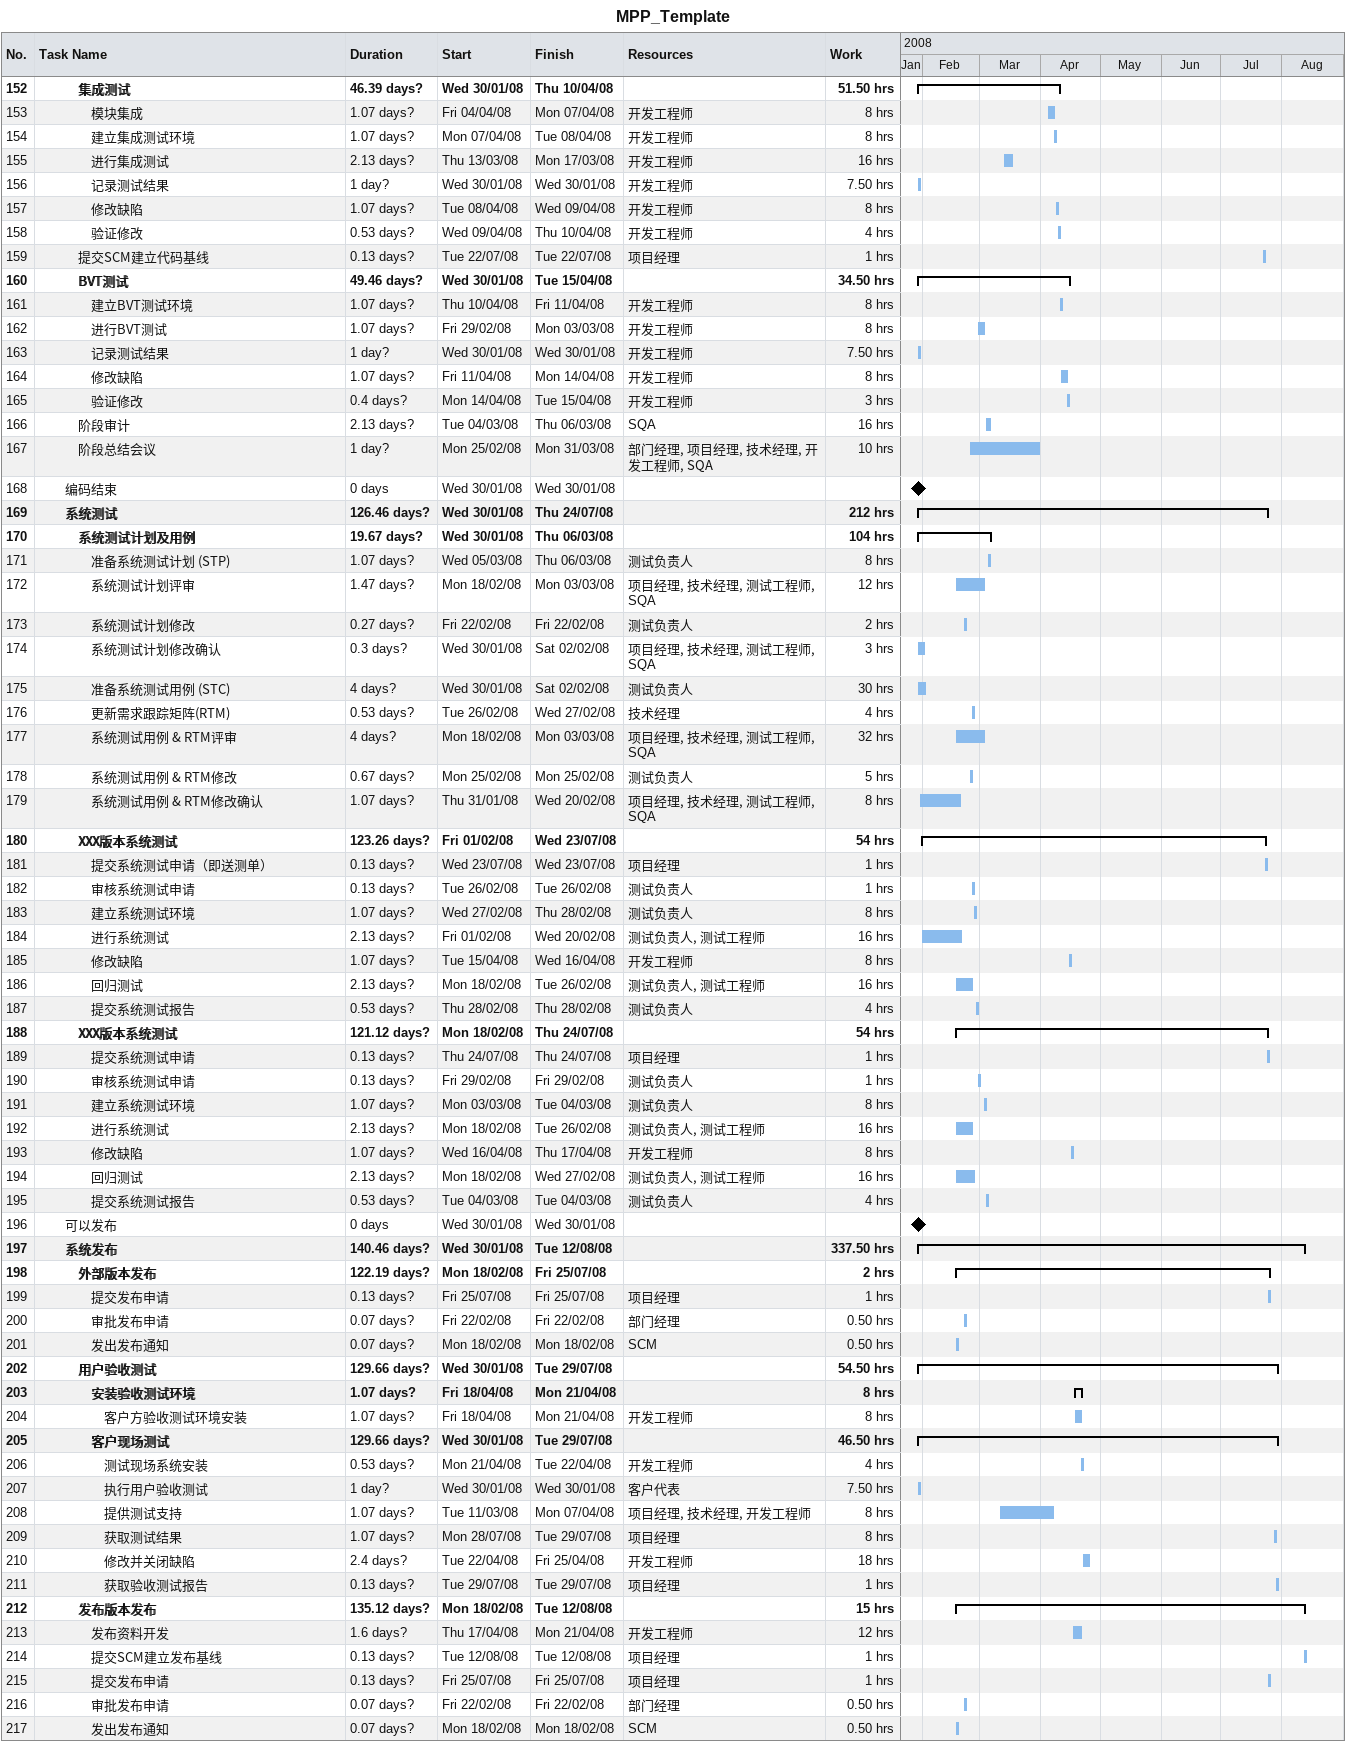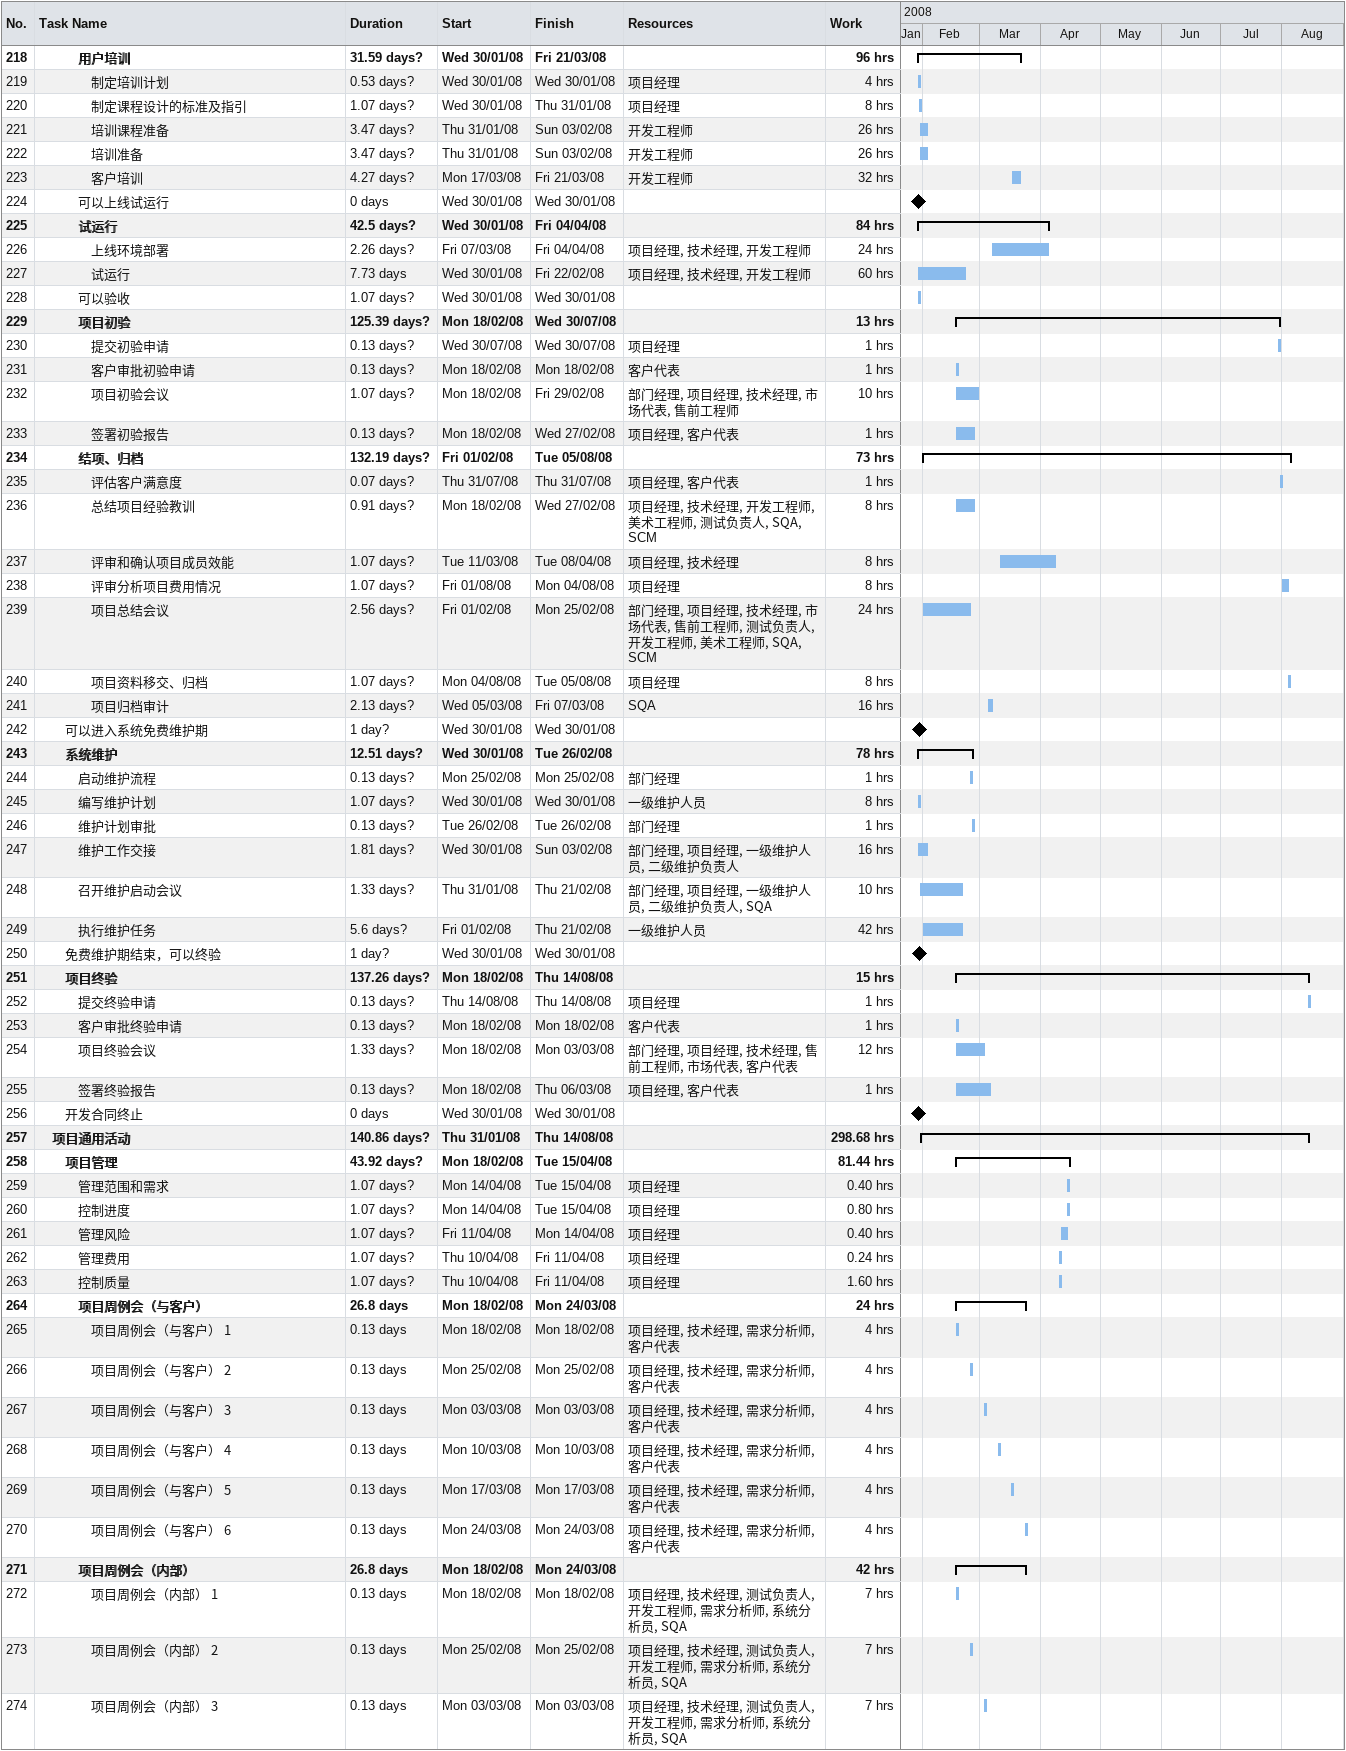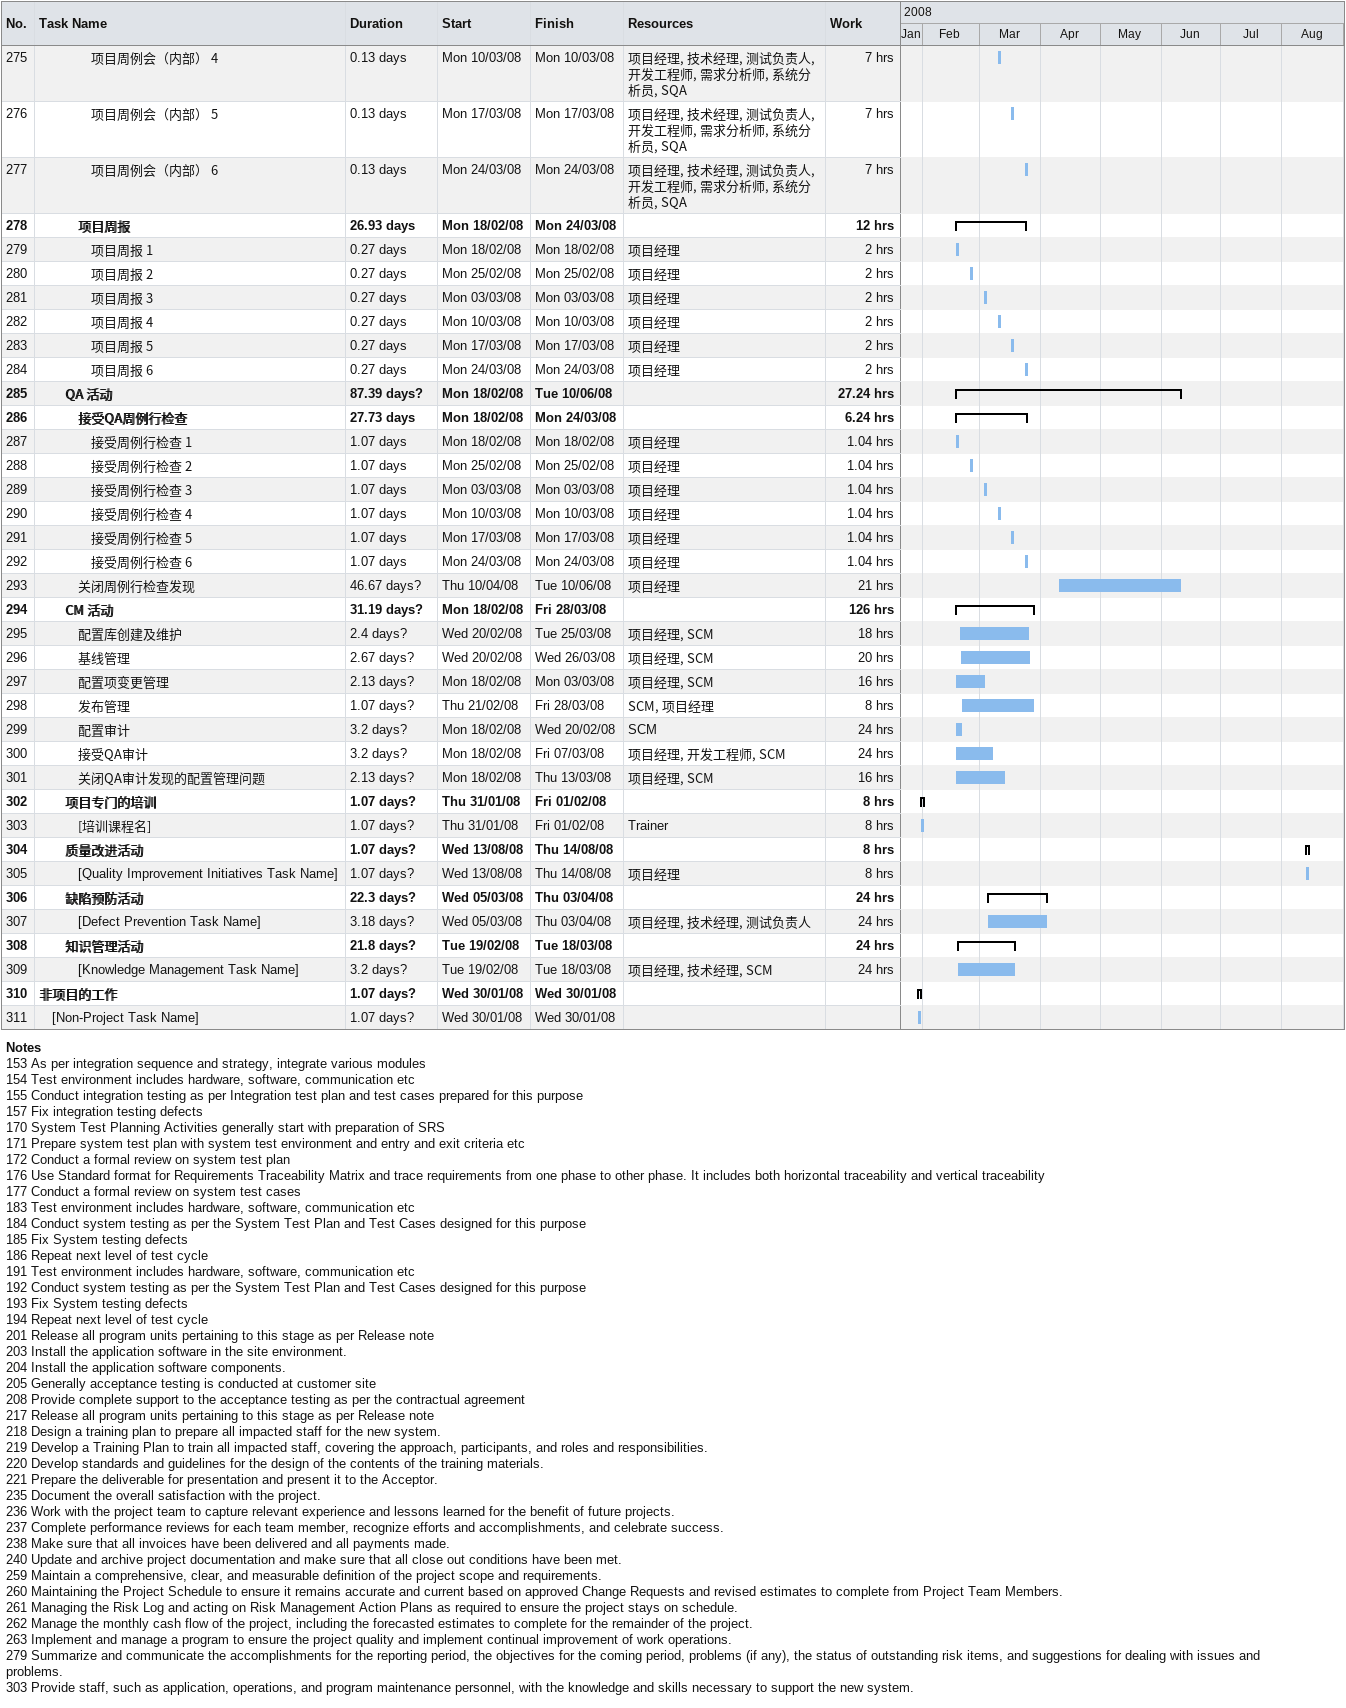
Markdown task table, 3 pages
MPP_Template

| ID | Level | Task | Duration | Start | Finish | Resources | Work (h) |
|---|---|---|---|---|---|---|---|
| 152 | 4 | **集成测试** | 46.39d? | 2008-01-30 | 2008-04-10 |  | 51.50 |
| 153 | 5 | 模块集成 | 1.07d? | 2008-04-04 | 2008-04-07 | 开发工程师 | 8 |
| 154 | 5 | 建立集成测试环境 | 1.07d? | 2008-04-07 | 2008-04-08 | 开发工程师 | 8 |
| 155 | 5 | 进行集成测试 | 2.13d? | 2008-03-13 | 2008-03-17 | 开发工程师 | 16 |
| 156 | 5 | 记录测试结果 | 1d? | 2008-01-30 | 2008-01-30 | 开发工程师 | 7.50 |
| 157 | 5 | 修改缺陷 | 1.07d? | 2008-04-08 | 2008-04-09 | 开发工程师 | 8 |
| 158 | 5 | 验证修改 | 0.53d? | 2008-04-09 | 2008-04-10 | 开发工程师 | 4 |
| 159 | 4 | 提交SCM建立代码基线 | 0.13d? | 2008-07-22 | 2008-07-22 | 项目经理 | 1 |
| 160 | 4 | **BVT测试** | 49.46d? | 2008-01-30 | 2008-04-15 |  | 34.50 |
| 161 | 5 | 建立BVT测试环境 | 1.07d? | 2008-04-10 | 2008-04-11 | 开发工程师 | 8 |
| 162 | 5 | 进行BVT测试 | 1.07d? | 2008-02-29 | 2008-03-03 | 开发工程师 | 8 |
| 163 | 5 | 记录测试结果 | 1d? | 2008-01-30 | 2008-01-30 | 开发工程师 | 7.50 |
| 164 | 5 | 修改缺陷 | 1.07d? | 2008-04-11 | 2008-04-14 | 开发工程师 | 8 |
| 165 | 5 | 验证修改 | 0.4d? | 2008-04-14 | 2008-04-15 | 开发工程师 | 3 |
| 166 | 4 | 阶段审计 | 2.13d? | 2008-03-04 | 2008-03-06 | SQA | 16 |
| 167 | 4 | 阶段总结会议 | 1d? | 2008-02-25 | 2008-03-31 | 部门经理, 项目经理, 技术经理, 开发工程师, SQA | 10 |
| 168 | 3 | 编码结束 | 0d | 2008-01-30 | 2008-01-30 |  |  |
| 169 | 3 | **系统测试** | 126.46d? | 2008-01-30 | 2008-07-24 |  | 212 |
| 170 | 4 | **系统测试计划及用例** | 19.67d? | 2008-01-30 | 2008-03-06 |  | 104 |
| 171 | 5 | 准备系统测试计划 (STP) | 1.07d? | 2008-03-05 | 2008-03-06 | 测试负责人 | 8 |
| 172 | 5 | 系统测试计划评审 | 1.47d? | 2008-02-18 | 2008-03-03 | 项目经理, 技术经理, 测试工程师, SQA | 12 |
| 173 | 5 | 系统测试计划修改 | 0.27d? | 2008-02-22 | 2008-02-22 | 测试负责人 | 2 |
| 174 | 5 | 系统测试计划修改确认 | 0.3d? | 2008-01-30 | 2008-02-02 | 项目经理, 技术经理, 测试工程师, SQA | 3 |
| 175 | 5 | 准备系统测试用例 (STC) | 4d? | 2008-01-30 | 2008-02-02 | 测试负责人 | 30 |
| 176 | 5 | 更新需求跟踪矩阵(RTM) | 0.53d? | 2008-02-26 | 2008-02-27 | 技术经理 | 4 |
| 177 | 5 | 系统测试用例 & RTM评审 | 4d? | 2008-02-18 | 2008-03-03 | 项目经理, 技术经理, 测试工程师, SQA | 32 |
| 178 | 5 | 系统测试用例 & RTM修改 | 0.67d? | 2008-02-25 | 2008-02-25 | 测试负责人 | 5 |
| 179 | 5 | 系统测试用例 & RTM修改确认 | 1.07d? | 2008-01-31 | 2008-02-20 | 项目经理, 技术经理, 测试工程师, SQA | 8 |
| 180 | 4 | **XXX版本系统测试** | 123.26d? | 2008-02-01 | 2008-07-23 |  | 54 |
| 181 | 5 | 提交系统测试申请（即送测单） | 0.13d? | 2008-07-23 | 2008-07-23 | 项目经理 | 1 |
| 182 | 5 | 审核系统测试申请 | 0.13d? | 2008-02-26 | 2008-02-26 | 测试负责人 | 1 |
| 183 | 5 | 建立系统测试环境 | 1.07d? | 2008-02-27 | 2008-02-28 | 测试负责人 | 8 |
| 184 | 5 | 进行系统测试 | 2.13d? | 2008-02-01 | 2008-02-20 | 测试负责人, 测试工程师 | 16 |
| 185 | 5 | 修改缺陷 | 1.07d? | 2008-04-15 | 2008-04-16 | 开发工程师 | 8 |
| 186 | 5 | 回归测试 | 2.13d? | 2008-02-18 | 2008-02-26 | 测试负责人, 测试工程师 | 16 |
| 187 | 5 | 提交系统测试报告 | 0.53d? | 2008-02-28 | 2008-02-28 | 测试负责人 | 4 |
| 188 | 4 | **XXX版本系统测试** | 121.12d? | 2008-02-18 | 2008-07-24 |  | 54 |
| 189 | 5 | 提交系统测试申请 | 0.13d? | 2008-07-24 | 2008-07-24 | 项目经理 | 1 |
| 190 | 5 | 审核系统测试申请 | 0.13d? | 2008-02-29 | 2008-02-29 | 测试负责人 | 1 |
| 191 | 5 | 建立系统测试环境 | 1.07d? | 2008-03-03 | 2008-03-04 | 测试负责人 | 8 |
| 192 | 5 | 进行系统测试 | 2.13d? | 2008-02-18 | 2008-02-26 | 测试负责人, 测试工程师 | 16 |
| 193 | 5 | 修改缺陷 | 1.07d? | 2008-04-16 | 2008-04-17 | 开发工程师 | 8 |
| 194 | 5 | 回归测试 | 2.13d? | 2008-02-18 | 2008-02-27 | 测试负责人, 测试工程师 | 16 |
| 195 | 5 | 提交系统测试报告 | 0.53d? | 2008-03-04 | 2008-03-04 | 测试负责人 | 4 |
| 196 | 3 | 可以发布 | 0d | 2008-01-30 | 2008-01-30 |  |  |
| 197 | 3 | **系统发布** | 140.46d? | 2008-01-30 | 2008-08-12 |  | 337.50 |
| 198 | 4 | **外部版本发布** | 122.19d? | 2008-02-18 | 2008-07-25 |  | 2 |
| 199 | 5 | 提交发布申请 | 0.13d? | 2008-07-25 | 2008-07-25 | 项目经理 | 1 |
| 200 | 5 | 审批发布申请 | 0.07d? | 2008-02-22 | 2008-02-22 | 部门经理 | 0.50 |
| 201 | 5 | 发出发布通知 | 0.07d? | 2008-02-18 | 2008-02-18 | SCM | 0.50 |
| 202 | 4 | **用户验收测试** | 129.66d? | 2008-01-30 | 2008-07-29 |  | 54.50 |
| 203 | 5 | **安装验收测试环境** | 1.07d? | 2008-04-18 | 2008-04-21 |  | 8 |
| 204 | 6 | 客户方验收测试环境安装 | 1.07d? | 2008-04-18 | 2008-04-21 | 开发工程师 | 8 |
| 205 | 5 | **客户现场测试** | 129.66d? | 2008-01-30 | 2008-07-29 |  | 46.50 |
| 206 | 6 | 测试现场系统安装 | 0.53d? | 2008-04-21 | 2008-04-22 | 开发工程师 | 4 |
| 207 | 6 | 执行用户验收测试 | 1d? | 2008-01-30 | 2008-01-30 | 客户代表 | 7.50 |
| 208 | 6 | 提供测试支持 | 1.07d? | 2008-03-11 | 2008-04-07 | 项目经理, 技术经理, 开发工程师 | 8 |
| 209 | 6 | 获取测试结果 | 1.07d? | 2008-07-28 | 2008-07-29 | 项目经理 | 8 |
| 210 | 6 | 修改并关闭缺陷 | 2.4d? | 2008-04-22 | 2008-04-25 | 开发工程师 | 18 |
| 211 | 6 | 获取验收测试报告 | 0.13d? | 2008-07-29 | 2008-07-29 | 项目经理 | 1 |
| 212 | 4 | **发布版本发布** | 135.12d? | 2008-02-18 | 2008-08-12 |  | 15 |
| 213 | 5 | 发布资料开发 | 1.6d? | 2008-04-17 | 2008-04-21 | 开发工程师 | 12 |
| 214 | 5 | 提交SCM建立发布基线 | 0.13d? | 2008-08-12 | 2008-08-12 | 项目经理 | 1 |
| 215 | 5 | 提交发布申请 | 0.13d? | 2008-07-25 | 2008-07-25 | 项目经理 | 1 |
| 216 | 5 | 审批发布申请 | 0.07d? | 2008-02-22 | 2008-02-22 | 部门经理 | 0.50 |
| 217 | 5 | 发出发布通知 | 0.07d? | 2008-02-18 | 2008-02-18 | SCM | 0.50 |
| 218 | 4 | **用户培训** | 31.59d? | 2008-01-30 | 2008-03-21 |  | 96 |
| 219 | 5 | 制定培训计划 | 0.53d? | 2008-01-30 | 2008-01-30 | 项目经理 | 4 |
| 220 | 5 | 制定课程设计的标准及指引 | 1.07d? | 2008-01-30 | 2008-01-31 | 项目经理 | 8 |
| 221 | 5 | 培训课程准备 | 3.47d? | 2008-01-31 | 2008-02-03 | 开发工程师 | 26 |
| 222 | 5 | 培训准备 | 3.47d? | 2008-01-31 | 2008-02-03 | 开发工程师 | 26 |
| 223 | 5 | 客户培训 | 4.27d? | 2008-03-17 | 2008-03-21 | 开发工程师 | 32 |
| 224 | 4 | 可以上线试运行 | 0d | 2008-01-30 | 2008-01-30 |  |  |
| 225 | 4 | **试运行** | 42.5d? | 2008-01-30 | 2008-04-04 |  | 84 |
| 226 | 5 | 上线环境部署 | 2.26d? | 2008-03-07 | 2008-04-04 | 项目经理, 技术经理, 开发工程师 | 24 |
| 227 | 5 | 试运行 | 7.73d | 2008-01-30 | 2008-02-22 | 项目经理, 技术经理, 开发工程师 | 60 |
| 228 | 4 | 可以验收 | 1.07d? | 2008-01-30 | 2008-01-30 |  |  |
| 229 | 4 | **项目初验** | 125.39d? | 2008-02-18 | 2008-07-30 |  | 13 |
| 230 | 5 | 提交初验申请 | 0.13d? | 2008-07-30 | 2008-07-30 | 项目经理 | 1 |
| 231 | 5 | 客户审批初验申请 | 0.13d? | 2008-02-18 | 2008-02-18 | 客户代表 | 1 |
| 232 | 5 | 项目初验会议 | 1.07d? | 2008-02-18 | 2008-02-29 | 部门经理, 项目经理, 技术经理, 市场代表, 售前工程师 | 10 |
| 233 | 5 | 签署初验报告 | 0.13d? | 2008-02-18 | 2008-02-27 | 项目经理, 客户代表 | 1 |
| 234 | 4 | **结项、归档** | 132.19d? | 2008-02-01 | 2008-08-05 |  | 73 |
| 235 | 5 | 评估客户满意度 | 0.07d? | 2008-07-31 | 2008-07-31 | 项目经理, 客户代表 | 1 |
| 236 | 5 | 总结项目经验教训 | 0.91d? | 2008-02-18 | 2008-02-27 | 项目经理, 技术经理, 开发工程师, 美术工程师, 测试负责人, SQA, SCM | 8 |
| 237 | 5 | 评审和确认项目成员效能 | 1.07d? | 2008-03-11 | 2008-04-08 | 项目经理, 技术经理 | 8 |
| 238 | 5 | 评审分析项目费用情况 | 1.07d? | 2008-08-01 | 2008-08-04 | 项目经理 | 8 |
| 239 | 5 | 项目总结会议 | 2.56d? | 2008-02-01 | 2008-02-25 | 部门经理, 项目经理, 技术经理, 市场代表, 售前工程师, 测试负责人, 开发工程师, 美术工程师, SQA, SCM | 24 |
| 240 | 5 | 项目资料移交、归档 | 1.07d? | 2008-08-04 | 2008-08-05 | 项目经理 | 8 |
| 241 | 5 | 项目归档审计 | 2.13d? | 2008-03-05 | 2008-03-07 | SQA | 16 |
| 242 | 3 | 可以进入系统免费维护期 | 1d? | 2008-01-30 | 2008-01-30 |  |  |
| 243 | 3 | **系统维护** | 12.51d? | 2008-01-30 | 2008-02-26 |  | 78 |
| 244 | 4 | 启动维护流程 | 0.13d? | 2008-02-25 | 2008-02-25 | 部门经理 | 1 |
| 245 | 4 | 编写维护计划 | 1.07d? | 2008-01-30 | 2008-01-30 | 一级维护人员 | 8 |
| 246 | 4 | 维护计划审批 | 0.13d? | 2008-02-26 | 2008-02-26 | 部门经理 | 1 |
| 247 | 4 | 维护工作交接 | 1.81d? | 2008-01-30 | 2008-02-03 | 部门经理, 项目经理, 一级维护人员, 二级维护负责人 | 16 |
| 248 | 4 | 召开维护启动会议 | 1.33d? | 2008-01-31 | 2008-02-21 | 部门经理, 项目经理, 一级维护人员, 二级维护负责人, SQA | 10 |
| 249 | 4 | 执行维护任务 | 5.6d? | 2008-02-01 | 2008-02-21 | 一级维护人员 | 42 |
| 250 | 3 | 免费维护期结束，可以终验 | 1d? | 2008-01-30 | 2008-01-30 |  |  |
| 251 | 3 | **项目终验** | 137.26d? | 2008-02-18 | 2008-08-14 |  | 15 |
| 252 | 4 | 提交终验申请 | 0.13d? | 2008-08-14 | 2008-08-14 | 项目经理 | 1 |
| 253 | 4 | 客户审批终验申请 | 0.13d? | 2008-02-18 | 2008-02-18 | 客户代表 | 1 |
| 254 | 4 | 项目终验会议 | 1.33d? | 2008-02-18 | 2008-03-03 | 部门经理, 项目经理, 技术经理, 售前工程师, 市场代表, 客户代表 | 12 |
| 255 | 4 | 签署终验报告 | 0.13d? | 2008-02-18 | 2008-03-06 | 项目经理, 客户代表 | 1 |
| 256 | 3 | 开发合同终止 | 0d | 2008-01-30 | 2008-01-30 |  |  |
| 257 | 2 | **项目通用活动** | 140.86d? | 2008-01-31 | 2008-08-14 |  | 298.68 |
| 258 | 3 | **项目管理** | 43.92d? | 2008-02-18 | 2008-04-15 |  | 81.44 |
| 259 | 4 | 管理范围和需求 | 1.07d? | 2008-04-14 | 2008-04-15 | 项目经理 | 0.40 |
| 260 | 4 | 控制进度 | 1.07d? | 2008-04-14 | 2008-04-15 | 项目经理 | 0.80 |
| 261 | 4 | 管理风险 | 1.07d? | 2008-04-11 | 2008-04-14 | 项目经理 | 0.40 |
| 262 | 4 | 管理费用 | 1.07d? | 2008-04-10 | 2008-04-11 | 项目经理 | 0.24 |
| 263 | 4 | 控制质量 | 1.07d? | 2008-04-10 | 2008-04-11 | 项目经理 | 1.60 |
| 264 | 4 | **项目周例会（与客户）** | 26.8d | 2008-02-18 | 2008-03-24 |  | 24 |
| 265 | 5 | 项目周例会（与客户） 1 | 0.13d | 2008-02-18 | 2008-02-18 | 项目经理, 技术经理, 需求分析师, 客户代表 | 4 |
| 266 | 5 | 项目周例会（与客户） 2 | 0.13d | 2008-02-25 | 2008-02-25 | 项目经理, 技术经理, 需求分析师, 客户代表 | 4 |
| 267 | 5 | 项目周例会（与客户） 3 | 0.13d | 2008-03-03 | 2008-03-03 | 项目经理, 技术经理, 需求分析师, 客户代表 | 4 |
| 268 | 5 | 项目周例会（与客户） 4 | 0.13d | 2008-03-10 | 2008-03-10 | 项目经理, 技术经理, 需求分析师, 客户代表 | 4 |
| 269 | 5 | 项目周例会（与客户） 5 | 0.13d | 2008-03-17 | 2008-03-17 | 项目经理, 技术经理, 需求分析师, 客户代表 | 4 |
| 270 | 5 | 项目周例会（与客户） 6 | 0.13d | 2008-03-24 | 2008-03-24 | 项目经理, 技术经理, 需求分析师, 客户代表 | 4 |
| 271 | 4 | **项目周例会（内部）** | 26.8d | 2008-02-18 | 2008-03-24 |  | 42 |
| 272 | 5 | 项目周例会（内部） 1 | 0.13d | 2008-02-18 | 2008-02-18 | 项目经理, 技术经理, 测试负责人, 开发工程师, 需求分析师, 系统分析员, SQA | 7 |
| 273 | 5 | 项目周例会（内部） 2 | 0.13d | 2008-02-25 | 2008-02-25 | 项目经理, 技术经理, 测试负责人, 开发工程师, 需求分析师, 系统分析员, SQA | 7 |
| 274 | 5 | 项目周例会（内部） 3 | 0.13d | 2008-03-03 | 2008-03-03 | 项目经理, 技术经理, 测试负责人, 开发工程师, 需求分析师, 系统分析员, SQA | 7 |
| 275 | 5 | 项目周例会（内部） 4 | 0.13d | 2008-03-10 | 2008-03-10 | 项目经理, 技术经理, 测试负责人, 开发工程师, 需求分析师, 系统分析员, SQA | 7 |
| 276 | 5 | 项目周例会（内部） 5 | 0.13d | 2008-03-17 | 2008-03-17 | 项目经理, 技术经理, 测试负责人, 开发工程师, 需求分析师, 系统分析员, SQA | 7 |
| 277 | 5 | 项目周例会（内部） 6 | 0.13d | 2008-03-24 | 2008-03-24 | 项目经理, 技术经理, 测试负责人, 开发工程师, 需求分析师, 系统分析员, SQA | 7 |
| 278 | 4 | **项目周报** | 26.93d | 2008-02-18 | 2008-03-24 |  | 12 |
| 279 | 5 | 项目周报 1 | 0.27d | 2008-02-18 | 2008-02-18 | 项目经理 | 2 |
| 280 | 5 | 项目周报 2 | 0.27d | 2008-02-25 | 2008-02-25 | 项目经理 | 2 |
| 281 | 5 | 项目周报 3 | 0.27d | 2008-03-03 | 2008-03-03 | 项目经理 | 2 |
| 282 | 5 | 项目周报 4 | 0.27d | 2008-03-10 | 2008-03-10 | 项目经理 | 2 |
| 283 | 5 | 项目周报 5 | 0.27d | 2008-03-17 | 2008-03-17 | 项目经理 | 2 |
| 284 | 5 | 项目周报 6 | 0.27d | 2008-03-24 | 2008-03-24 | 项目经理 | 2 |
| 285 | 3 | **QA 活动** | 87.39d? | 2008-02-18 | 2008-06-10 |  | 27.24 |
| 286 | 4 | **接受QA周例行检查** | 27.73d | 2008-02-18 | 2008-03-24 |  | 6.24 |
| 287 | 5 | 接受周例行检查 1 | 1.07d | 2008-02-18 | 2008-02-18 | 项目经理 | 1.04 |
| 288 | 5 | 接受周例行检查 2 | 1.07d | 2008-02-25 | 2008-02-25 | 项目经理 | 1.04 |
| 289 | 5 | 接受周例行检查 3 | 1.07d | 2008-03-03 | 2008-03-03 | 项目经理 | 1.04 |
| 290 | 5 | 接受周例行检查 4 | 1.07d | 2008-03-10 | 2008-03-10 | 项目经理 | 1.04 |
| 291 | 5 | 接受周例行检查 5 | 1.07d | 2008-03-17 | 2008-03-17 | 项目经理 | 1.04 |
| 292 | 5 | 接受周例行检查 6 | 1.07d | 2008-03-24 | 2008-03-24 | 项目经理 | 1.04 |
| 293 | 4 | 关闭周例行检查发现 | 46.67d? | 2008-04-10 | 2008-06-10 | 项目经理 | 21 |
| 294 | 3 | **CM 活动** | 31.19d? | 2008-02-18 | 2008-03-28 |  | 126 |
| 295 | 4 | 配置库创建及维护 | 2.4d? | 2008-02-20 | 2008-03-25 | 项目经理, SCM | 18 |
| 296 | 4 | 基线管理 | 2.67d? | 2008-02-20 | 2008-03-26 | 项目经理, SCM | 20 |
| 297 | 4 | 配置项变更管理 | 2.13d? | 2008-02-18 | 2008-03-03 | 项目经理, SCM | 16 |
| 298 | 4 | 发布管理 | 1.07d? | 2008-02-21 | 2008-03-28 | SCM, 项目经理 | 8 |
| 299 | 4 | 配置审计 | 3.2d? | 2008-02-18 | 2008-02-20 | SCM | 24 |
| 300 | 4 | 接受QA审计 | 3.2d? | 2008-02-18 | 2008-03-07 | 项目经理, 开发工程师, SCM | 24 |
| 301 | 4 | 关闭QA审计发现的配置管理问题 | 2.13d? | 2008-02-18 | 2008-03-13 | 项目经理, SCM | 16 |
| 302 | 3 | **项目专门的培训** | 1.07d? | 2008-01-31 | 2008-02-01 |  | 8 |
| 303 | 4 | [培训课程名] | 1.07d? | 2008-01-31 | 2008-02-01 | Trainer | 8 |
| 304 | 3 | **质量改进活动** | 1.07d? | 2008-08-13 | 2008-08-14 |  | 8 |
| 305 | 4 | [Quality Improvement Initiatives Task Name] | 1.07d? | 2008-08-13 | 2008-08-14 | 项目经理 | 8 |
| 306 | 3 | **缺陷预防活动** | 22.3d? | 2008-03-05 | 2008-04-03 |  | 24 |
| 307 | 4 | [Defect Prevention Task Name] | 3.18d? | 2008-03-05 | 2008-04-03 | 项目经理, 技术经理, 测试负责人 | 24 |
| 308 | 3 | **知识管理活动** | 21.8d? | 2008-02-19 | 2008-03-18 |  | 24 |
| 309 | 4 | [Knowledge Management Task Name] | 3.2d? | 2008-02-19 | 2008-03-18 | 项目经理, 技术经理, SCM | 24 |
| 310 | 1 | **非项目的工作** | 1.07d? | 2008-01-30 | 2008-01-30 |  |  |
| 311 | 2 | [Non-Project Task Name] | 1.07d? | 2008-01-30 | 2008-01-30 |  |  |

Notes
- 153: As per integration sequence and strategy, integrate various modules
- 154: Test environment includes hardware, software, communication etc
- 155: Conduct integration testing as per Integration test plan and test cases prepared for this purpose
- 157: Fix integration testing defects
- 170: System Test Planning Activities generally start with preparation of SRS
- 171: Prepare system test plan with system test environment and entry and exit criteria etc
- 172: Conduct a formal review on system test plan
- 176: Use Standard format for Requirements Traceability Matrix and trace requirements from one phase to other phase. It includes both horizontal traceability and vertical traceability
- 177: Conduct a formal review on system test cases
- 183: Test environment includes hardware, software, communication etc
- 184: Conduct system testing as per the System Test Plan and Test Cases designed for this purpose
- 185: Fix System testing defects
- 186: Repeat next level of test cycle
- 191: Test environment includes hardware, software, communication etc
- 192: Conduct system testing as per the System Test Plan and Test Cases designed for this purpose
- 193: Fix System testing defects
- 194: Repeat next level of test cycle
- 201: Release all program units pertaining to this stage as per Release note
- 203: Install the application software in the site environment.
- 204: Install the application software components.
- 205: Generally acceptance testing is conducted at customer site
- 208: Provide complete support to the acceptance testing as per the contractual agreement
- 217: Release all program units pertaining to this stage as per Release note
- 218: Design a training plan to prepare all impacted staff for the new system.
- 219: Develop a Training Plan to train all impacted staff, covering the approach, participants, and roles and responsibilities.
- 220: Develop standards and guidelines for the design of the contents of the training materials.
- 221: Prepare the deliverable for presentation and present it to the Acceptor.
- 235: Document the overall satisfaction with the project.
- 236: Work with the project team to capture relevant experience and lessons learned for the benefit of future projects.
- 237: Complete performance reviews for each team member, recognize efforts and accomplishments, and celebrate success.
- 238: Make sure that all invoices have been delivered and all payments made.
- 240: Update and archive project documentation and make sure that all close out conditions have been met.
- 259: Maintain a comprehensive, clear, and measurable definition of the project scope and requirements.
- 260: Maintaining the Project Schedule to ensure it remains accurate and current based on approved Change Requests and revised estimates to complete from Project Team Members.
- 261: Managing the Risk Log and acting on Risk Management Action Plans as required to ensure the project stays on schedule.
- 262: Manage the monthly cash flow of the project, including the forecasted estimates to complete for the remainder of the project.
- 263: Implement and manage a program to ensure the project quality and implement continual improvement of work operations.
- 279: Summarize and communicate the accomplishments for the reporting period, the objectives for the coming period, problems (if any), the status of outstanding risk items, and suggestions for dealing with issues and problems.
- 303: Provide staff, such as application, operations, and program maintenance personnel, with the knowledge and skills necessary to support the new system.
